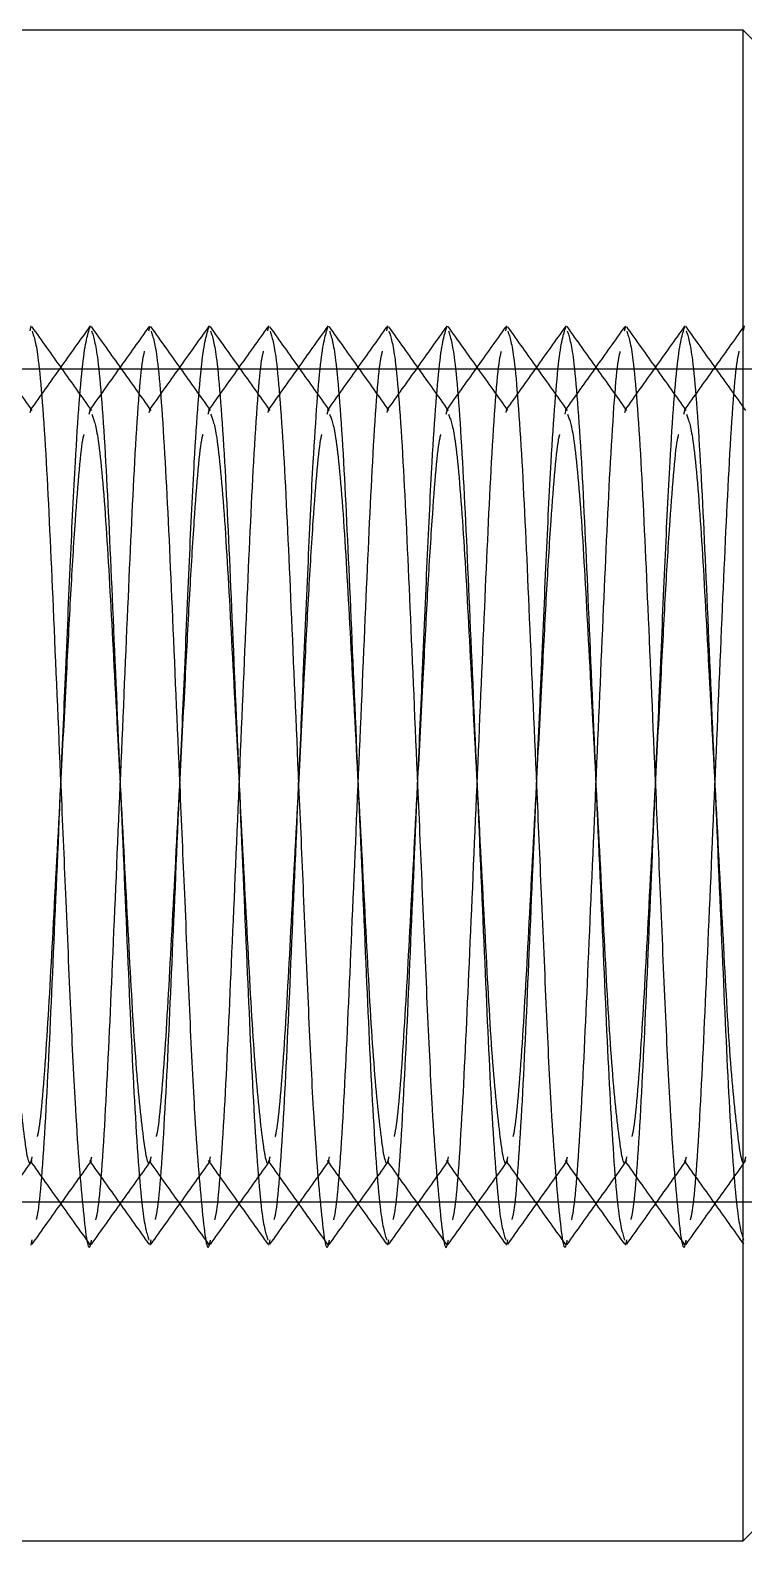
# Model space of a CAD drawing. Header units: metres. Extents: x 0 to 63075, y 0 to 44550.
# Drawn here: x 36211.86 to 36223.86, y 35151.56 to 35176.96 of the extents above; entities that cross this region are included whole.
import ezdxf

# ---------------------------------------------------------------- set-up
doc = ezdxf.new("R2010")
doc.units = ezdxf.units.M
doc.header["$LTSCALE"] = 75
doc.linetypes.add('HIDDEN2', pattern=[4.7625, 3.175, -1.5875])
for name, color, linetype in [('SDM', 7, 'Continuous'), ('SL4', 4, 'Continuous'), ('ST1', 7, 'HIDDEN2')]:
    doc.layers.add(name, color=color, linetype=linetype)

# ---------------------------------------------------------------- blocks, each defined once
blk = doc.blocks.new('A$Ce03ead7b')
at = {"layer": 'SL4'}
for p, q in [((411.544, 1636.05), (390.544, 1636.05)), ((412.544, 1635.05), (411.544, 1636.05)), ((411.544, 1610.65), (411.544, 1636.05)), ((411.544, 1610.65), (412.544, 1611.65)), ((390.544, 1610.65), (411.544, 1610.65))]:
    blk.add_line(p, q, dxfattribs=at)
at = {"layer": 'ST1'}
for p, q in [((399.551, 1630.993), (399.569, 1631.077)), ((401.551, 1630.993), (401.569, 1631.077)), ((403.551, 1630.993), (403.569, 1631.077)), ((405.551, 1630.993), (405.569, 1631.077)), ((407.551, 1630.993), (407.569, 1631.077)), ((409.551, 1630.993), (409.569, 1631.077)), ((411.551, 1630.993), (411.569, 1631.077)), ((412.544, 1630.35), (387.544, 1630.35)), ((399.556, 1629.621), (399.569, 1629.671)), ((400.548, 1629.592), (400.569, 1629.671)), ((401.556, 1629.621), (401.569, 1629.671)), ((402.548, 1629.592), (402.569, 1629.671)), ((403.556, 1629.621), (403.569, 1629.671)), ((404.548, 1629.592), (404.569, 1629.671)), ((405.556, 1629.621), (405.569, 1629.671)), ((406.548, 1629.592), (406.569, 1629.671)), ((407.556, 1629.621), (407.569, 1629.671)), ((408.548, 1629.592), (408.569, 1629.671)), ((409.556, 1629.621), (409.569, 1629.671)), ((410.548, 1629.592), (410.569, 1629.671)), ((400.569, 1617.029), (400.589, 1617.108)), ((402.569, 1617.029), (402.589, 1617.108)), ((404.569, 1617.029), (404.589, 1617.108)), ((406.569, 1617.029), (406.589, 1617.108)), ((408.569, 1617.029), (408.589, 1617.108)), ((410.569, 1617.029), (410.589, 1617.108)), ((387.544, 1616.35), (412.544, 1616.35)), ((399.569, 1615.623), (399.587, 1615.711)), ((401.569, 1615.623), (401.587, 1615.711)), ((403.569, 1615.623), (403.587, 1615.711)), ((405.569, 1615.623), (405.587, 1615.711)), ((407.569, 1615.623), (407.587, 1615.711)), ((409.569, 1615.623), (409.587, 1615.711))]:
    blk.add_line(p, q, dxfattribs=at)
for points, knots in [([(399.588, 1629.657), (399.421, 1629.892), (399.086, 1630.362), (398.752, 1630.831), (398.584, 1631.066)], [0, 0, 0, 0, 0.4999369, 1, 1, 1, 1]), ([(400.559, 1631.073), (400.391, 1630.838), (400.057, 1630.369), (399.723, 1629.9), (399.556, 1629.665)], [0, 0, 0, 0, 0.500035, 1, 1, 1, 1]), ([(400.588, 1629.657), (400.421, 1629.892), (400.087, 1630.36), (399.753, 1630.83), (399.586, 1631.064)], [0, 0, 0, 0, 0.49997, 1, 1, 1, 1]), ([(399.587, 1630.989), (399.621, 1630.887), (399.696, 1630.661), (399.825, 1628.939), (399.938, 1626.39), (400.051, 1623.752), (400.152, 1621.425), (400.232, 1619.536), (400.325, 1617.566), (400.448, 1616.096), (400.533, 1615.429), (400.58, 1615.674), (400.586, 1615.704)], [0, 0, 0, 0, 0.105235, 0.232658, 0.35505, 0.481371, 0.557428, 0.64442, 0.730956, 0.858379, 0.982548, 1, 1, 1, 1]), ([(399.659, 1616.054), (399.67, 1616.095), (399.722, 1616.3), (399.826, 1617.797), (399.938, 1620.3), (400.051, 1622.95), (400.152, 1625.274), (400.232, 1627.169), (400.325, 1629.111), (400.448, 1630.732), (400.529, 1630.963), (400.569, 1631.077)], [0, 0, 0, 0, 0.035067, 0.175217, 0.309833, 0.448769, 0.532422, 0.628103, 0.72328, 0.863429, 1, 1, 1, 1]), ([(401.552, 1631.065), (401.385, 1630.831), (401.051, 1630.361), (400.716, 1629.892), (400.549, 1629.657)], [0, 0, 0, 0, 0.50006, 1, 1, 1, 1]), ([(401.588, 1629.657), (401.421, 1629.892), (401.086, 1630.362), (400.752, 1630.831), (400.584, 1631.066)], [0, 0, 0, 0, 0.499937, 1, 1, 1, 1]), ([(400.586, 1630.996), (400.62, 1630.893), (400.695, 1630.666), (400.825, 1628.94), (400.938, 1626.388), (401.069, 1623.35), (401.199, 1620.312), (401.312, 1617.761), (401.442, 1616.036), (401.517, 1615.81), (401.551, 1615.707)], [0, 0, 0, 0, 0.110571, 0.242596, 0.369408, 0.50029, 0.631172, 0.757984, 0.890008, 1, 1, 1, 1]), ([(402.559, 1631.073), (402.391, 1630.838), (402.057, 1630.369), (401.723, 1629.9), (401.556, 1629.665)], [0, 0, 0, 0, 0.500035, 1, 1, 1, 1]), ([(402.588, 1629.657), (402.421, 1629.892), (402.087, 1630.36), (401.753, 1630.83), (401.586, 1631.064)], [0, 0, 0, 0, 0.49997, 1, 1, 1, 1]), ([(401.587, 1630.989), (401.621, 1630.887), (401.696, 1630.661), (401.825, 1628.939), (401.938, 1626.39), (402.051, 1623.752), (402.152, 1621.425), (402.232, 1619.536), (402.325, 1617.566), (402.448, 1616.096), (402.533, 1615.429), (402.58, 1615.674), (402.586, 1615.704)], [0, 0, 0, 0, 0.105235, 0.232658, 0.35505, 0.481371, 0.557428, 0.64442, 0.730956, 0.858379, 0.982548, 1, 1, 1, 1]), ([(401.659, 1616.054), (401.67, 1616.095), (401.722, 1616.3), (401.826, 1617.797), (401.938, 1620.3), (402.051, 1622.95), (402.152, 1625.274), (402.232, 1627.169), (402.325, 1629.111), (402.448, 1630.732), (402.529, 1630.963), (402.569, 1631.077)], [0, 0, 0, 0, 0.035067, 0.175217, 0.309833, 0.448769, 0.532422, 0.628103, 0.72328, 0.863429, 1, 1, 1, 1]), ([(403.552, 1631.065), (403.385, 1630.831), (403.051, 1630.361), (402.716, 1629.892), (402.549, 1629.657)], [0, 0, 0, 0, 0.50006, 1, 1, 1, 1]), ([(403.588, 1629.657), (403.421, 1629.892), (403.086, 1630.362), (402.752, 1630.831), (402.584, 1631.066)], [0, 0, 0, 0, 0.499937, 1, 1, 1, 1]), ([(402.586, 1630.996), (402.62, 1630.893), (402.695, 1630.666), (402.825, 1628.94), (402.938, 1626.388), (403.069, 1623.35), (403.199, 1620.312), (403.312, 1617.761), (403.442, 1616.036), (403.517, 1615.81), (403.551, 1615.707)], [0, 0, 0, 0, 0.110571, 0.242596, 0.369408, 0.50029, 0.631172, 0.757984, 0.890008, 1, 1, 1, 1]), ([(404.559, 1631.073), (404.391, 1630.838), (404.057, 1630.369), (403.723, 1629.9), (403.556, 1629.665)], [0, 0, 0, 0, 0.500035, 1, 1, 1, 1]), ([(404.588, 1629.657), (404.421, 1629.892), (404.087, 1630.36), (403.753, 1630.83), (403.586, 1631.064)], [0, 0, 0, 0, 0.49997, 1, 1, 1, 1]), ([(403.587, 1630.989), (403.621, 1630.887), (403.696, 1630.661), (403.825, 1628.939), (403.938, 1626.39), (404.051, 1623.752), (404.152, 1621.425), (404.232, 1619.536), (404.325, 1617.566), (404.448, 1616.096), (404.533, 1615.429), (404.58, 1615.674), (404.586, 1615.704)], [0, 0, 0, 0, 0.105235, 0.232658, 0.35505, 0.481371, 0.557428, 0.64442, 0.730956, 0.858379, 0.982548, 1, 1, 1, 1]), ([(403.659, 1616.054), (403.67, 1616.095), (403.722, 1616.3), (403.826, 1617.797), (403.938, 1620.3), (404.051, 1622.95), (404.152, 1625.274), (404.232, 1627.169), (404.325, 1629.111), (404.448, 1630.732), (404.529, 1630.963), (404.569, 1631.077)], [0, 0, 0, 0, 0.035067, 0.175217, 0.309833, 0.448769, 0.532422, 0.628103, 0.72328, 0.863429, 1, 1, 1, 1]), ([(405.552, 1631.065), (405.385, 1630.831), (405.051, 1630.361), (404.716, 1629.892), (404.549, 1629.657)], [0, 0, 0, 0, 0.50006, 1, 1, 1, 1]), ([(405.588, 1629.657), (405.421, 1629.892), (405.086, 1630.362), (404.752, 1630.831), (404.584, 1631.066)], [0, 0, 0, 0, 0.499937, 1, 1, 1, 1]), ([(404.586, 1630.996), (404.62, 1630.893), (404.695, 1630.666), (404.825, 1628.94), (404.938, 1626.388), (405.069, 1623.35), (405.199, 1620.312), (405.312, 1617.761), (405.442, 1616.036), (405.517, 1615.81), (405.551, 1615.707)], [0, 0, 0, 0, 0.110571, 0.242596, 0.369408, 0.50029, 0.631172, 0.757984, 0.890008, 1, 1, 1, 1]), ([(406.559, 1631.073), (406.391, 1630.838), (406.057, 1630.369), (405.723, 1629.9), (405.556, 1629.665)], [0, 0, 0, 0, 0.500035, 1, 1, 1, 1]), ([(406.588, 1629.657), (406.421, 1629.892), (406.087, 1630.36), (405.753, 1630.83), (405.586, 1631.064)], [0, 0, 0, 0, 0.49997, 1, 1, 1, 1]), ([(405.587, 1630.989), (405.621, 1630.887), (405.696, 1630.661), (405.825, 1628.939), (405.938, 1626.39), (406.051, 1623.752), (406.152, 1621.425), (406.232, 1619.536), (406.325, 1617.566), (406.448, 1616.096), (406.533, 1615.429), (406.58, 1615.674), (406.586, 1615.704)], [0, 0, 0, 0, 0.105235, 0.232658, 0.35505, 0.481371, 0.557428, 0.64442, 0.730956, 0.858379, 0.982548, 1, 1, 1, 1]), ([(405.659, 1616.054), (405.67, 1616.095), (405.722, 1616.3), (405.826, 1617.797), (405.938, 1620.3), (406.051, 1622.95), (406.152, 1625.274), (406.232, 1627.169), (406.325, 1629.111), (406.448, 1630.732), (406.529, 1630.963), (406.569, 1631.077)], [0, 0, 0, 0, 0.035067, 0.175217, 0.309833, 0.448769, 0.532422, 0.628103, 0.72328, 0.863429, 1, 1, 1, 1]), ([(407.552, 1631.065), (407.385, 1630.831), (407.051, 1630.361), (406.716, 1629.892), (406.549, 1629.657)], [0, 0, 0, 0, 0.50006, 1, 1, 1, 1]), ([(407.588, 1629.657), (407.421, 1629.892), (407.086, 1630.362), (406.752, 1630.831), (406.584, 1631.066)], [0, 0, 0, 0, 0.499937, 1, 1, 1, 1]), ([(406.586, 1630.996), (406.62, 1630.893), (406.695, 1630.666), (406.825, 1628.94), (406.938, 1626.388), (407.069, 1623.35), (407.199, 1620.312), (407.312, 1617.761), (407.442, 1616.036), (407.517, 1615.81), (407.551, 1615.707)], [0, 0, 0, 0, 0.110571, 0.242596, 0.369408, 0.50029, 0.631172, 0.757984, 0.890008, 1, 1, 1, 1]), ([(408.559, 1631.073), (408.391, 1630.838), (408.057, 1630.369), (407.723, 1629.9), (407.556, 1629.665)], [0, 0, 0, 0, 0.5000352, 1, 1, 1, 1]), ([(408.588, 1629.657), (408.421, 1629.892), (408.087, 1630.36), (407.753, 1630.83), (407.586, 1631.064)], [0, 0, 0, 0, 0.49997, 1, 1, 1, 1]), ([(407.587, 1630.989), (407.621, 1630.887), (407.696, 1630.661), (407.825, 1628.939), (407.938, 1626.39), (408.051, 1623.752), (408.152, 1621.425), (408.232, 1619.536), (408.325, 1617.566), (408.448, 1616.096), (408.533, 1615.429), (408.58, 1615.674), (408.586, 1615.704)], [0, 0, 0, 0, 0.1052351, 0.2326582, 0.3550505, 0.4813706, 0.5574277, 0.6444204, 0.7309556, 0.8583788, 0.9825482, 1, 1, 1, 1]), ([(407.659, 1616.054), (407.67, 1616.095), (407.722, 1616.3), (407.826, 1617.797), (407.938, 1620.3), (408.051, 1622.95), (408.152, 1625.274), (408.232, 1627.169), (408.325, 1629.111), (408.448, 1630.732), (408.529, 1630.963), (408.569, 1631.077)], [0, 0, 0, 0, 0.035067, 0.175217, 0.309833, 0.448769, 0.532422, 0.628103, 0.72328, 0.863429, 1, 1, 1, 1]), ([(409.552, 1631.065), (409.385, 1630.831), (409.051, 1630.361), (408.716, 1629.892), (408.549, 1629.657)], [0, 0, 0, 0, 0.50006, 1, 1, 1, 1]), ([(409.588, 1629.657), (409.421, 1629.892), (409.086, 1630.362), (408.752, 1630.831), (408.584, 1631.066)], [0, 0, 0, 0, 0.499937, 1, 1, 1, 1]), ([(408.586, 1630.996), (408.62, 1630.893), (408.695, 1630.666), (408.825, 1628.94), (408.938, 1626.388), (409.069, 1623.35), (409.199, 1620.312), (409.312, 1617.761), (409.442, 1616.036), (409.517, 1615.81), (409.551, 1615.707)], [0, 0, 0, 0, 0.1105714, 0.242596, 0.3694081, 0.5002899, 0.6311716, 0.7579837, 0.8900083, 1, 1, 1, 1]), ([(410.559, 1631.073), (410.391, 1630.838), (410.057, 1630.369), (409.723, 1629.9), (409.556, 1629.665)], [0, 0, 0, 0, 0.500035, 1, 1, 1, 1]), ([(410.588, 1629.657), (410.421, 1629.892), (410.087, 1630.36), (409.753, 1630.83), (409.586, 1631.064)], [0, 0, 0, 0, 0.49997, 1, 1, 1, 1]), ([(409.587, 1630.989), (409.621, 1630.887), (409.696, 1630.661), (409.825, 1628.939), (409.938, 1626.39), (410.051, 1623.752), (410.152, 1621.425), (410.232, 1619.536), (410.325, 1617.566), (410.448, 1616.096), (410.533, 1615.429), (410.58, 1615.674), (410.586, 1615.704)], [0, 0, 0, 0, 0.105235, 0.232658, 0.35505, 0.481371, 0.557428, 0.64442, 0.730956, 0.858379, 0.982548, 1, 1, 1, 1]), ([(409.659, 1616.054), (409.67, 1616.095), (409.722, 1616.3), (409.826, 1617.797), (409.938, 1620.3), (410.051, 1622.95), (410.152, 1625.274), (410.232, 1627.169), (410.325, 1629.111), (410.448, 1630.732), (410.529, 1630.963), (410.569, 1631.077)], [0, 0, 0, 0, 0.0350675, 0.1752166, 0.3098326, 0.4487685, 0.5324217, 0.6281026, 0.7232803, 0.8634294, 1, 1, 1, 1]), ([(411.552, 1631.065), (411.385, 1630.831), (411.051, 1630.361), (410.716, 1629.892), (410.549, 1629.657)], [0, 0, 0, 0, 0.5000596, 1, 1, 1, 1]), ([(411.588, 1629.657), (411.421, 1629.892), (411.086, 1630.362), (410.752, 1630.831), (410.584, 1631.066)], [0, 0, 0, 0, 0.499937, 1, 1, 1, 1]), ([(410.586, 1630.996), (410.62, 1630.893), (410.695, 1630.666), (410.825, 1628.94), (410.938, 1626.388), (411.069, 1623.35), (411.199, 1620.312), (411.312, 1617.761), (411.442, 1616.036), (411.517, 1615.81), (411.551, 1615.707)], [0, 0, 0, 0, 0.110571, 0.242596, 0.369408, 0.50029, 0.631172, 0.757984, 0.890008, 1, 1, 1, 1]), ([(400.658, 1616.047), (400.669, 1616.089), (400.721, 1616.295), (400.826, 1617.795), (400.938, 1620.303), (401.069, 1623.35), (401.199, 1626.397), (401.311, 1628.904), (401.416, 1630.403), (401.468, 1630.609), (401.479, 1630.651)], [0, 0, 0, 0, 0.0407674, 0.196457, 0.3459999, 0.5003418, 0.6546838, 0.8042266, 0.9599163, 1, 1, 1, 1]), ([(402.658, 1616.047), (402.669, 1616.089), (402.721, 1616.295), (402.826, 1617.795), (402.938, 1620.303), (403.069, 1623.35), (403.199, 1626.397), (403.311, 1628.904), (403.416, 1630.403), (403.468, 1630.609), (403.479, 1630.651)], [0, 0, 0, 0, 0.040767, 0.196457, 0.346, 0.500342, 0.654684, 0.804227, 0.959916, 1, 1, 1, 1]), ([(404.658, 1616.047), (404.669, 1616.089), (404.721, 1616.295), (404.826, 1617.795), (404.938, 1620.303), (405.069, 1623.35), (405.199, 1626.397), (405.311, 1628.904), (405.416, 1630.403), (405.468, 1630.609), (405.479, 1630.651)], [0, 0, 0, 0, 0.040767, 0.196457, 0.346, 0.500342, 0.654684, 0.804227, 0.959916, 1, 1, 1, 1]), ([(406.658, 1616.047), (406.669, 1616.089), (406.721, 1616.295), (406.826, 1617.795), (406.938, 1620.303), (407.069, 1623.35), (407.199, 1626.397), (407.311, 1628.904), (407.416, 1630.403), (407.468, 1630.609), (407.479, 1630.651)], [0, 0, 0, 0, 0.040767, 0.196457, 0.346, 0.500342, 0.654684, 0.804227, 0.959916, 1, 1, 1, 1]), ([(408.658, 1616.047), (408.669, 1616.089), (408.721, 1616.295), (408.826, 1617.795), (408.938, 1620.303), (409.069, 1623.35), (409.199, 1626.397), (409.311, 1628.904), (409.416, 1630.403), (409.468, 1630.609), (409.479, 1630.651)], [0, 0, 0, 0, 0.0407674, 0.196457, 0.3459999, 0.5003418, 0.6546838, 0.8042266, 0.9599163, 1, 1, 1, 1]), ([(410.658, 1616.047), (410.669, 1616.089), (410.721, 1616.295), (410.826, 1617.795), (410.938, 1620.303), (411.069, 1623.35), (411.199, 1626.397), (411.311, 1628.904), (411.416, 1630.403), (411.468, 1630.609), (411.479, 1630.651)], [0, 0, 0, 0, 0.040767, 0.196457, 0.346, 0.500342, 0.654684, 0.804227, 0.959916, 1, 1, 1, 1]), ([(398.589, 1629.592), (398.622, 1629.509), (398.696, 1629.325), (398.825, 1627.922), (398.938, 1625.836), (399.069, 1623.348), (399.199, 1620.873), (399.312, 1618.747), (399.448, 1617.413), (399.534, 1616.87), (399.582, 1617.077), (399.589, 1617.107)], [0, 0, 0, 0, 0.103385, 0.230773, 0.353124, 0.479408, 0.605692, 0.728043, 0.855432, 0.979562, 1, 1, 1, 1]), ([(400.589, 1629.592), (400.622, 1629.509), (400.696, 1629.325), (400.825, 1627.922), (400.938, 1625.836), (401.069, 1623.348), (401.199, 1620.873), (401.312, 1618.747), (401.448, 1617.413), (401.534, 1616.87), (401.582, 1617.077), (401.589, 1617.107)], [0, 0, 0, 0, 0.103385, 0.230773, 0.353124, 0.479408, 0.605692, 0.728043, 0.855432, 0.979562, 1, 1, 1, 1]), ([(402.589, 1629.592), (402.622, 1629.509), (402.696, 1629.325), (402.825, 1627.922), (402.938, 1625.836), (403.069, 1623.348), (403.199, 1620.873), (403.312, 1618.747), (403.448, 1617.413), (403.534, 1616.87), (403.582, 1617.077), (403.589, 1617.107)], [0, 0, 0, 0, 0.103385, 0.230773, 0.353124, 0.479408, 0.605692, 0.728043, 0.855432, 0.979562, 1, 1, 1, 1]), ([(404.589, 1629.592), (404.622, 1629.509), (404.696, 1629.325), (404.825, 1627.922), (404.938, 1625.836), (405.069, 1623.348), (405.199, 1620.873), (405.312, 1618.747), (405.448, 1617.413), (405.534, 1616.87), (405.582, 1617.077), (405.589, 1617.107)], [0, 0, 0, 0, 0.103385, 0.230773, 0.353124, 0.479408, 0.605692, 0.728043, 0.855432, 0.979562, 1, 1, 1, 1]), ([(406.589, 1629.592), (406.622, 1629.509), (406.696, 1629.325), (406.825, 1627.922), (406.938, 1625.836), (407.069, 1623.348), (407.199, 1620.873), (407.312, 1618.747), (407.448, 1617.413), (407.534, 1616.87), (407.582, 1617.077), (407.589, 1617.107)], [0, 0, 0, 0, 0.103385, 0.230773, 0.353124, 0.479408, 0.605692, 0.728043, 0.855432, 0.979562, 1, 1, 1, 1]), ([(408.589, 1629.592), (408.622, 1629.509), (408.696, 1629.325), (408.825, 1627.922), (408.938, 1625.836), (409.069, 1623.348), (409.199, 1620.873), (409.312, 1618.747), (409.448, 1617.413), (409.534, 1616.87), (409.582, 1617.077), (409.589, 1617.107)], [0, 0, 0, 0, 0.103385, 0.230773, 0.353124, 0.479408, 0.605692, 0.728043, 0.855432, 0.979562, 1, 1, 1, 1]), ([(410.589, 1629.592), (410.622, 1629.509), (410.696, 1629.325), (410.825, 1627.922), (410.938, 1625.836), (411.069, 1623.348), (411.199, 1620.873), (411.312, 1618.747), (411.448, 1617.413), (411.534, 1616.87), (411.582, 1617.077), (411.589, 1617.107)], [0, 0, 0, 0, 0.103385, 0.230773, 0.353124, 0.479408, 0.605692, 0.728043, 0.855432, 0.979562, 1, 1, 1, 1]), ([(399.676, 1617.446), (399.681, 1617.463), (399.727, 1617.628), (399.826, 1618.819), (399.938, 1620.852), (400.057, 1623.13), (400.161, 1625.081), (400.238, 1626.611), (400.328, 1628.063), (400.41, 1629.072), (400.456, 1629.236), (400.461, 1629.253)], [0, 0, 0, 0, 0.0191483, 0.1819613, 0.3383353, 0.4997364, 0.6175161, 0.7178528, 0.8186194, 0.9814324, 1, 1, 1, 1]), ([(401.676, 1617.446), (401.681, 1617.463), (401.727, 1617.628), (401.826, 1618.819), (401.938, 1620.852), (402.057, 1623.13), (402.161, 1625.081), (402.238, 1626.611), (402.328, 1628.063), (402.41, 1629.072), (402.456, 1629.236), (402.461, 1629.253)], [0, 0, 0, 0, 0.019148, 0.181961, 0.338335, 0.499736, 0.617516, 0.717853, 0.818619, 0.981432, 1, 1, 1, 1]), ([(403.676, 1617.446), (403.681, 1617.463), (403.727, 1617.628), (403.826, 1618.819), (403.938, 1620.852), (404.057, 1623.13), (404.161, 1625.081), (404.238, 1626.611), (404.328, 1628.063), (404.41, 1629.072), (404.456, 1629.236), (404.461, 1629.253)], [0, 0, 0, 0, 0.019148, 0.181961, 0.338335, 0.499736, 0.617516, 0.717853, 0.818619, 0.981432, 1, 1, 1, 1]), ([(405.676, 1617.446), (405.681, 1617.463), (405.727, 1617.628), (405.826, 1618.819), (405.938, 1620.852), (406.057, 1623.13), (406.161, 1625.081), (406.238, 1626.611), (406.328, 1628.063), (406.41, 1629.072), (406.456, 1629.236), (406.461, 1629.253)], [0, 0, 0, 0, 0.0191483, 0.1819613, 0.3383353, 0.4997364, 0.6175161, 0.7178528, 0.8186194, 0.9814324, 1, 1, 1, 1]), ([(407.676, 1617.446), (407.681, 1617.463), (407.727, 1617.628), (407.826, 1618.819), (407.938, 1620.852), (408.057, 1623.13), (408.161, 1625.081), (408.238, 1626.611), (408.328, 1628.063), (408.41, 1629.072), (408.456, 1629.236), (408.461, 1629.253)], [0, 0, 0, 0, 0.019148, 0.181961, 0.338335, 0.499736, 0.617516, 0.717853, 0.818619, 0.981432, 1, 1, 1, 1]), ([(409.676, 1617.446), (409.681, 1617.463), (409.727, 1617.628), (409.826, 1618.819), (409.938, 1620.852), (410.057, 1623.13), (410.161, 1625.081), (410.238, 1626.611), (410.328, 1628.063), (410.41, 1629.072), (410.456, 1629.236), (410.461, 1629.253)], [0, 0, 0, 0, 0.0191483, 0.1819613, 0.3383353, 0.4997364, 0.6175161, 0.7178528, 0.8186194, 0.9814324, 1, 1, 1, 1]), ([(398.584, 1615.634), (398.752, 1615.869), (399.086, 1616.338), (399.421, 1616.808), (399.588, 1617.043)], [0, 0, 0, 0, 0.500063, 1, 1, 1, 1]), ([(399.556, 1617.035), (399.723, 1616.8), (400.057, 1616.331), (400.391, 1615.862), (400.559, 1615.627)], [0, 0, 0, 0, 0.499965, 1, 1, 1, 1]), ([(399.586, 1615.636), (399.753, 1615.87), (400.087, 1616.34), (400.421, 1616.808), (400.588, 1617.043)], [0, 0, 0, 0, 0.50003, 1, 1, 1, 1]), ([(400.549, 1617.043), (400.716, 1616.808), (401.051, 1616.339), (401.385, 1615.869), (401.552, 1615.635)], [0, 0, 0, 0, 0.49994, 1, 1, 1, 1]), ([(400.584, 1615.634), (400.752, 1615.869), (401.086, 1616.338), (401.421, 1616.808), (401.588, 1617.043)], [0, 0, 0, 0, 0.5000631, 1, 1, 1, 1]), ([(401.556, 1617.035), (401.723, 1616.8), (402.057, 1616.331), (402.391, 1615.862), (402.559, 1615.627)], [0, 0, 0, 0, 0.4999648, 1, 1, 1, 1]), ([(401.586, 1615.636), (401.753, 1615.87), (402.087, 1616.34), (402.421, 1616.808), (402.588, 1617.043)], [0, 0, 0, 0, 0.50003, 1, 1, 1, 1]), ([(402.549, 1617.043), (402.716, 1616.808), (403.051, 1616.339), (403.385, 1615.869), (403.552, 1615.635)], [0, 0, 0, 0, 0.49994, 1, 1, 1, 1]), ([(402.584, 1615.634), (402.752, 1615.869), (403.086, 1616.338), (403.421, 1616.808), (403.588, 1617.043)], [0, 0, 0, 0, 0.500063, 1, 1, 1, 1]), ([(403.556, 1617.035), (403.723, 1616.8), (404.057, 1616.331), (404.391, 1615.862), (404.559, 1615.627)], [0, 0, 0, 0, 0.4999648, 1, 1, 1, 1]), ([(403.586, 1615.636), (403.753, 1615.87), (404.087, 1616.34), (404.421, 1616.808), (404.588, 1617.043)], [0, 0, 0, 0, 0.50003, 1, 1, 1, 1]), ([(404.549, 1617.043), (404.716, 1616.808), (405.051, 1616.339), (405.385, 1615.869), (405.552, 1615.635)], [0, 0, 0, 0, 0.4999404, 1, 1, 1, 1]), ([(404.584, 1615.634), (404.752, 1615.869), (405.086, 1616.338), (405.421, 1616.808), (405.588, 1617.043)], [0, 0, 0, 0, 0.500063, 1, 1, 1, 1]), ([(405.556, 1617.035), (405.723, 1616.8), (406.057, 1616.331), (406.391, 1615.862), (406.559, 1615.627)], [0, 0, 0, 0, 0.499965, 1, 1, 1, 1]), ([(405.586, 1615.636), (405.753, 1615.87), (406.087, 1616.34), (406.421, 1616.808), (406.588, 1617.043)], [0, 0, 0, 0, 0.50003, 1, 1, 1, 1]), ([(406.549, 1617.043), (406.716, 1616.808), (407.051, 1616.339), (407.385, 1615.869), (407.552, 1615.635)], [0, 0, 0, 0, 0.4999404, 1, 1, 1, 1]), ([(406.584, 1615.634), (406.752, 1615.869), (407.086, 1616.338), (407.421, 1616.808), (407.588, 1617.043)], [0, 0, 0, 0, 0.500063, 1, 1, 1, 1]), ([(407.556, 1617.035), (407.723, 1616.8), (408.057, 1616.331), (408.391, 1615.862), (408.559, 1615.627)], [0, 0, 0, 0, 0.499965, 1, 1, 1, 1]), ([(407.586, 1615.636), (407.753, 1615.87), (408.087, 1616.34), (408.421, 1616.808), (408.588, 1617.043)], [0, 0, 0, 0, 0.50003, 1, 1, 1, 1]), ([(408.549, 1617.043), (408.716, 1616.808), (409.051, 1616.339), (409.385, 1615.869), (409.552, 1615.635)], [0, 0, 0, 0, 0.49994, 1, 1, 1, 1]), ([(408.584, 1615.634), (408.752, 1615.869), (409.086, 1616.338), (409.421, 1616.808), (409.588, 1617.043)], [0, 0, 0, 0, 0.500063, 1, 1, 1, 1]), ([(409.556, 1617.035), (409.723, 1616.8), (410.057, 1616.331), (410.391, 1615.862), (410.559, 1615.627)], [0, 0, 0, 0, 0.499965, 1, 1, 1, 1]), ([(409.586, 1615.636), (409.753, 1615.87), (410.087, 1616.34), (410.421, 1616.808), (410.588, 1617.043)], [0, 0, 0, 0, 0.50003, 1, 1, 1, 1]), ([(410.549, 1617.043), (410.716, 1616.808), (411.051, 1616.339), (411.385, 1615.869), (411.552, 1615.635)], [0, 0, 0, 0, 0.49994, 1, 1, 1, 1]), ([(410.584, 1615.634), (410.752, 1615.869), (411.086, 1616.338), (411.421, 1616.808), (411.588, 1617.043)], [0, 0, 0, 0, 0.500063, 1, 1, 1, 1])]:
    blk.add_open_spline(points, degree=3, knots=knots, dxfattribs=at)

msp = doc.modelspace()

# ---------------------------------------------------------------- block references
at = {"layer": 'SDM'}
msp.add_blockref('A$Ce03ead7b', (35812.302, 33540.915), dxfattribs=at)

doc.saveas('drawing.dxf')
